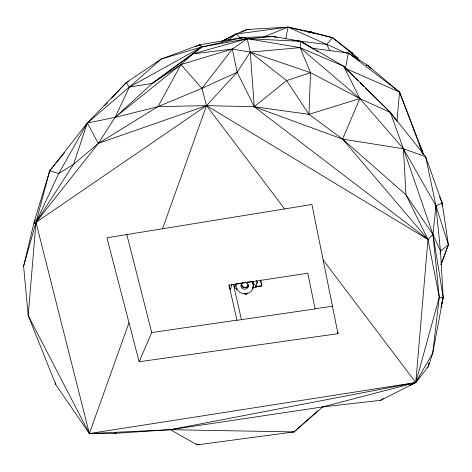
<?xml version="1.0" encoding="UTF-8"?>
<svg xmlns="http://www.w3.org/2000/svg" width="472" height="472" viewBox="0 0 472 472"><rect width="100%" height="100%" fill="white"/><g stroke="black" fill="none" stroke-linecap="round" stroke-linejoin="round"><path stroke-width="0.71" d="M442.152 206.016L442.193 203.09L425.644 156.686L390.45 112.513L343.61 66.192L300.823 41.318L273.601 36.468L242.873 37.477L199.272 44.887L161.294 59.006L126.236 82.582L87.302 123.039L49.69 170.864L34.273 221.586L23.6 266.167L28.196 315.556L55.826 384.721L89.361 433.544L113.929 433.408L170.351 429.697L322.765 406.911L380.65 400.339L415.773 382.55L428.275 366.72L432.73 353.144L443.184 297.36L440.482 251.086L435.927 205.692L425.644 156.686L403.424 148.768L342.601 139.116L254.266 106.755L206.541 105.61L157.949 106.66L115.097 117.38L87.302 123.039L58.693 173.548L35.99 222.377L23.6 266.167M440.01 253.204L440.482 251.086L432.966 234.478L405.979 194.859L342.601 139.116L308.959 114.336L310.57 72.664L300.027 47.637L300.823 41.318L247.234 38.692L242.873 37.477L201.662 47.023L161.294 59.006L129.375 87.09L87.302 123.039L73.573 164.327L35.99 222.377L28.196 315.556L89.361 433.544L170.351 429.697L294.009 431.921L322.765 406.911L415.773 382.55L432.73 353.144L439.267 297.236L432.966 234.478L435.927 205.692L403.424 148.768L390.45 112.513L365.352 87.892M337.987 333.686L311.939 204.476L106.932 237.805L139.134 361.764L337.987 333.686L338.076 332.223M196.081 46.616L199.272 44.887L201.662 47.023L192.9 53.861L180.982 64.552L115.097 117.38L152.232 83.414L192.9 53.861L232.36 49.053L250.266 52.115L300.027 47.637L343.61 66.192L359.847 98.571L342.601 139.116L427.968 239.487L439.267 297.236L415.773 382.55L89.361 433.544L35.99 222.377L98.341 143.376L115.097 117.38L129.375 87.09L201.662 47.023L247.234 38.692L300.027 47.637L359.847 98.571L403.424 148.768L405.979 194.859L427.968 239.487L415.773 382.55L409.82 385.199M396.934 121.416L399.548 92.081L367.747 65.407L348.401 53.023L311.974 48.215M229.008 285.176L307.791 273.235L315.107 308.918L236.973 320.299L229.008 285.176L229.138 284.746L230.324 289.902L231.97 284.427M345.469 52.817L348.401 53.023L345.48 68.405L354.372 77.125M285.802 38.68L288.02 27.14L311.526 32.066L332.553 37.666L351.611 52.392L357.428 58.032L359.015 60.457M427.089 367.594L428.275 366.72L429.036 363.11M428.275 366.72L429.042 363.145M441.031 307.372L443.184 297.36L432.966 234.478L403.424 148.768M441.627 304.428L443.184 297.36L439.267 297.236M255.352 286.988L261.818 286.014L260.627 280.061M252.732 288.127L255.901 287.336L257.269 281.896L256.196 280.598M252.827 282.799L253.187 281.395M35.577 219.804L34.273 221.586L35.99 222.377L49.69 170.864L55.242 164.026M247.033 286.769L246.815 287.572A4.319 3.959 16.3 0 0 248.461 286.474M247.676 292.876L246.685 294.239A11.346 10.396 16.3 0 1 245.346 294.28L245.493 293.737M242.401 282.923L242.384 282.982A3.688 3.381 16.3 0 0 242.219 288.315A3.688 3.381 16.3 0 0 247.859 287.46A3.688 3.381 16.3 0 0 245.375 282.533L245.393 282.468M241.894 286.345L242.118 285.542M421.962 152.485L422.357 151.093L399.548 92.081L348.401 53.023M237.156 288.557L235.003 287.991A11.346 10.396 16.3 0 1 234.484 286.817L235.345 283.896M89.361 433.544L128.98 322.677M162.533 228.767L206.541 105.61L237.133 72.234L250.266 52.115L247.234 38.692L192.9 53.861M441.066 264.562L448.4 244.708L442.193 203.09L439.609 196.989M440.99 264.55L448.4 244.708L435.927 205.692L442.193 203.09M139.134 361.764L151.713 332.559L126.797 234.49M234.484 286.817L236.218 284.592M49.69 170.864L58.693 173.548L73.573 164.327L98.341 143.376L157.949 106.66L180.982 64.552L232.36 49.053L247.234 38.692L273.601 36.468L277.088 37.536M125.534 83.857L126.236 82.582L128.85 81.29M157.949 106.66L201.945 88.376L232.36 49.053L237.133 72.234L254.266 106.755L427.968 239.487L432.966 234.478M56.168 162.881L64.499 152.627M295.035 40.557L326.754 44.474L332.553 37.666L357.428 58.032L358.549 59.92M104.613 105.734L107.628 102.501M111.652 98.194L126.236 82.582L129.375 87.09L152.232 83.414L180.982 64.552L201.945 88.376L206.541 105.61L284.592 208.925M241.888 38.533L242.873 37.477L244.183 38.138M168.947 429.402L170.351 429.697L197.166 444.86L294.009 431.921L317.951 410.699M310.57 72.664L250.266 52.115L254.266 106.755L286.587 80.553L310.57 72.664L359.847 98.571L390.45 112.513L396.521 120.785M440.482 251.086L448.4 244.708M227.917 40.462L235.941 34.037L246.986 29.488L288.02 27.14L332.553 37.666M152.232 83.414L201.662 47.023M35.99 222.377L206.541 105.61L427.968 239.487M380.65 400.339L383.653 398.486M222.282 41.152L235.941 34.037L288.02 27.14L346.094 53.023M221.675 41.341L235.941 34.037L240.425 37.849M222.471 41.176L227.769 38.651M241.021 32.332L246.986 29.488L249.918 29.606M201.945 88.376L237.133 72.234M256.508 283.3L256.957 283.088A11.239 10.313 16.3 0 0 257.269 281.896M263.5 36.993L288.02 27.14M206.541 105.61L98.341 143.376L87.302 123.039M238.696 38.916L242.873 37.477M254.266 106.755L308.959 114.336L359.847 98.571M113.929 433.408L116.749 432.647M322.765 406.911L325.586 406.185M199.29 444.323L197.166 444.86L196.181 443.792M170.351 429.697L415.773 382.55L323.113 259.907M243.056 282.639L244.248 282.457M242.384 282.982L236.1 283.938A8.679 7.947 16.3 0 0 246.36 293.702A8.679 7.947 16.3 0 0 251.682 281.577L245.375 282.533M256.137 286.616L261.877 285.749M151.713 332.559L237.021 320.128M315.125 308.747L332.548 306.21M308.588 32.108L311.526 32.066L314.157 33.4M366.284 65.396L367.747 65.407L370.791 68.493M307.862 31.919L311.526 32.066L312.671 32.951M246.986 29.488L248.449 29.636M350.147 52.227L351.611 52.392L353.398 54.705M292.569 431.762L294.009 431.921M292.15 40.203L293.596 40.38M252.827 283.519L254.65 284.409L256.219 286.138A11.346 10.396 16.3 0 1 255.901 287.336M366.313 65.106L367.747 65.407M199.272 44.887L200.641 45.265M398.268 91.574L399.548 92.081L422.487 152.957M399.548 92.081L345.48 68.405L343.61 66.192M352.094 55.672L357.428 58.032L357.982 59.389M348.324 50.722L351.611 52.392L353.345 54.711M314.033 49.33L300.823 41.318L310.735 47.448M315.921 50.474L317.809 51.619M273.601 36.468L274.751 37.353M250.266 52.115L286.587 80.553L308.959 114.336M245.346 294.28L244.413 293.348M355.416 78.151L358.03 80.718M360.124 82.765L363.782 86.358M346.454 69.514L348.395 71.72M420.989 149.412L422.357 151.093L423.502 154.474M351.611 52.392L352.761 54.162M419.378 145.228L422.357 151.093L422.788 153.978M326.754 44.474L329.934 50.976M55.307 382.574L55.826 384.721M236.36 288.398L236.678 289.796L236.437 288.132M233.451 284.557L241.481 319.768M260.562 280.303L261.818 286.014M252.998 281.412A8.649 7.924 16.3 0 1 252.231 288.775M248.437 285.483A3.676 3.369 16.3 0 1 244.573 287.442A3.676 3.369 16.3 0 1 241.41 284.339M247.977 284.008A3.245 2.974 16.3 0 1 244.384 287.631A3.245 2.974 16.3 0 1 242.183 282.929M244.053 287.654A4.319 3.959 16.3 0 1 242.348 286.775M247.959 285.353A3.239 2.968 16.3 0 1 247.593 285.849M34.32 223.787L34.273 221.586L34.308 223.769"/></g></svg>
